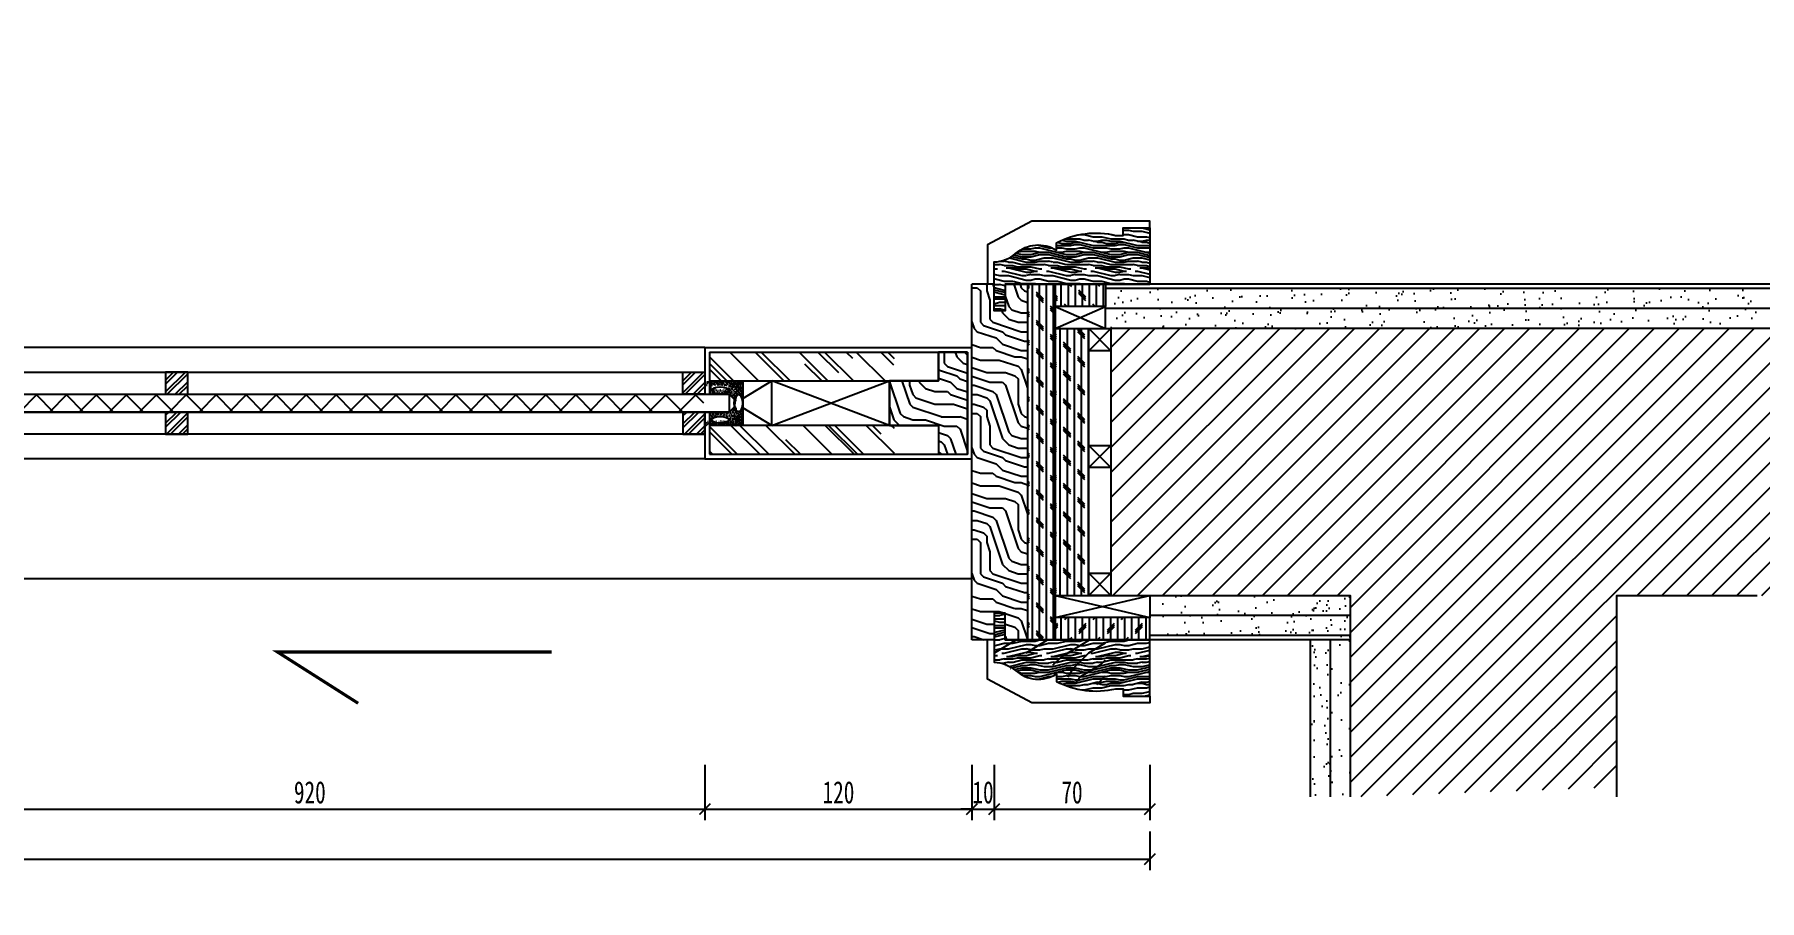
# Model space of a CAD drawing. Header units: millimetres. Extents: x 51249 to 2766742, y -599687 to -1280.
# Drawn here: x 71934 to 72710, y -122797 to -122408 of the extents above; entities that cross this region are included whole.
import ezdxf

# ---------------------------------------------------------------- set-up
doc = ezdxf.new("R2010")
doc.units = ezdxf.units.MM
doc.header["$LTSCALE"] = 10
doc.header["$PDMODE"] = 3
for name, color, linetype in [('05', 8, 'Continuous'), ('1-LIGHT', 136, 'Continuous'), ('2-NORM', 3, 'Continuous'), ('8', 8, 'Continuous'), ('A-土建墙（含管井、立管）', 6, 'Continuous'), ('D-Detail(节点图层)', 134, 'Continuous'), ('D-节点填充', 250, 'Continuous'), ('D-造型细线', 146, 'Continuous'), ('DRT', 7, 'Continuous'), ('E-立面填充', 250, 'Continuous'), ('F-地坪填充', 250, 'Continuous'), ('IRC-18Norm', 30, 'Continuous'), ('PM-FURN', 7, 'Continuous'), ('PM-FURN-M', 3, 'Continuous'), ('PM-WALL', 2, 'Continuous'), ('PM-WALL-HAT', 8, 'Continuous'), ('PUB_DIM', 8, 'Continuous'), ('W-尺寸', 5, 'Continuous'), ('完成面-石材', 55, 'Continuous')]:
    doc.layers.add(name, color=color, linetype=linetype)
doc.styles.add('DIM', font='SimSun.ttf', dxfattribs={"width": 0.7})
doc.dimstyles.new('25', dxfattribs={"dimscale": 25, "dimtxt": 2, "dimasz": 1, "dimexe": 1, "dimexo": 1, "dimgap": 0.5, "dimtad": 1, "dimdec": 0, "dimzin": 0, "dimdsep": 46, "dimtxsty": 'DIM', "dimblk": 'ARCHTICK', "dimcen": 0, "dimclrd": 5, "dimclre": 5, "dimclrt": 35, "dimadec": 0, "dimazin": 0, "dimtfac": 0.5, "dimtdec": 0, "dimtix": 1, "dimtmove": 2, "dimatfit": 2, "dimldrblk": 'A', "dimfxl": 0, "dimtolj": 1, "dimtzin": 0, "dimlwd": -1, "dimlwe": -1, "dimarcsym": 0})
doc.dimstyles.new('5', dxfattribs={"dimscale": 5, "dimtxt": 2, "dimasz": 1, "dimexe": 1, "dimexo": 1, "dimgap": 0.5, "dimtad": 1, "dimdec": 0, "dimrnd": 5, "dimzin": 0, "dimdsep": 46, "dimtxsty": 'DIM', "dimblk": 'ARCHTICK', "dimcen": 0, "dimclrd": 5, "dimclre": 5, "dimclrt": 35, "dimadec": 0, "dimazin": 0, "dimtfac": 0.5, "dimtdec": 0, "dimtix": 1, "dimtmove": 2, "dimatfit": 2, "dimldrblk": 'A', "dimfxl": 0, "dimtolj": 1, "dimtzin": 0, "dimlwd": -1, "dimlwe": -1, "dimarcsym": 0})

# ---------------------------------------------------------------- blocks, each defined once
blk = doc.blocks.new('A$C519861BE')
at = {"layer": 'E-立面填充', "ltscale": 0.15}
h = blk.add_hatch(dxfattribs=at)
h.set_pattern_fill('PANEL', color=256, scale=20, style=0, pattern_type=2)
h.set_pattern_definition([(180, (-124288.177, -14776.057), (0, 20), [4, -6, 2, -8]), (180, (-124302.177, -14775.557), (0, 20), [4, -16]), (180, (-124300.177, -14774.557), (0, 20), [2, -18]), (180, (-124289.177, -14774.057), (0, 20), [1, -14, 1, -4]), (180, (-124296.177, -14773.057), (0, 20), [4, -6, 1, -9]), (180, (-124291.177, -14772.557), (0, 20), [3, -17]), (180, (-124296.177, -14772.057), (0, 20), [6, -14]), (180, (-124290.177, -14771.557), (0, 20), [4, -16]), (180, (-124298.177, -14771.057), (0, 20), [10, -10]), (180, (-124292.177, -14770.057), (0, 20), [2, -6, 4, -8]), (180, (-124306.177, -14769.557), (0, 20), [4, -16]), (180, (-124302.177, -14769.057), (0, 20), [2, -18]), (180, (-124298.177, -14768.557), (0, 20), [2, -18]), (180, (-124288.177, -14768.057), (0, 20), [4, -16]), (180, (-124298.177, -14767.557), (0, 20), [4, -16]), (180, (-124298.177, -14766.557), (0, 20), [4, -4, 4, -8]), (180, (-124294.177, -14765.557), (0, 20), [2, -10, 4, -4]), (180, (-124298.177, -14765.057), (0, 20), [6, -14]), (180, (-124298.177, -14764.057), (0, 20), [4, -16]), (180, (-124290.177, -14763.557), (0, 20), [6, -8, 2, -4]), (180, (-124290.177, -14762.557), (0, 20), [10, -10]), (180, (-124302.177, -14762.057), (0, 20), [2, -18]), (180, (-124296.177, -14761.557), (0, 20), [4, -16]), (180, (-124292.177, -14761.057), (0, 20), [2, -8, 2, -8]), (180, (-124290.177, -14760.557), (0, 20), [2, -6, 4, -8]), (180, (-124294.177, -14760.057), (0, 20), [2, -10, 2, -6]), (180, (-124298.177, -14759.557), (0, 20), [6, -14]), (180, (-124290.177, -14758.557), (0, 20), [4, -16]), (180, (-124300.177, -14758.057), (0, 20), [2, -18]), (180, (-124304.177, -14757.557), (0, 20), [2, -18]), (165.9637565, (-124302.1766, -14774.557), (-20, -7e-10), [2.06, -80.4021105]), (165.9637565, (-124304.1766, -14770.057), (-20, -7e-10), [2.06, -80.4021105]), (165.9637565, (-124302.1766, -14758.057), (-20, -7e-10), [2.06, -80.4021105]), (165.9637565, (-124296.1766, -14765.557), (-20, -7e-10), [2.06, -80.4021105]), (165.9637565, (-124300.1766, -14762.557), (-20, -7e-10), [2.06, -80.4021105]), (165.9637565, (-124302.1766, -14764.057), (-20, -7e-10), [2.06, -80.4021105]), (165.9637565, (-124292.1766, -14760.557), (-20, -7e-10), [2.06, -80.4021105]), (165.9637565, (-124300.1766, -14761.557), (-20, -7e-10), [2.06, -80.4021105]), (165.9637565, (-124304.1766, -14769.057), (-20, -7e-10), [4.12, -78.3421105]), (165.9637565, (-124302.1766, -14767.557), (-20, -7e-10), [4.12, -78.3421105]), (165.9637565, (-124302.1766, -14766.557), (-20, -7e-10), [4.12, -78.3421105]), (14.0362435, (-124296.1766, -14773.057), (20, -7e-10), [2.06, -4.12, 2.06, -74.2221105]), (14.0362435, (-124292.1766, -14770.057), (20, -7e-10), [2.06, -80.4021105]), (14.0362435, (-124292.1766, -14761.057), (20, -7e-10), [4.12, -78.3421105]), (345.9637565, (-124302.1766, -14775.557), (20, 7e-10), [2.06, -80.4021105]), (194.0362435, (-124306.1766, -14775.557), (-20, 7e-10), [2.06, -80.4021105]), (194.0362435, (-124300.1766, -14768.557), (-20, 7e-10), [2.06, -80.4021105]), (194.0362435, (-124304.1766, -14765.057), (-20, 7e-10), [2.06, -80.4021105]), (194.0362435, (-124296.1766, -14763.557), (-20, 7e-10), [2.06, -80.4021105]), (194.0362435, (-124294.1766, -14761.057), (-20, 7e-10), [2.06, -80.4021105]), (194.0362435, (-124296.1766, -14760.057), (-20, 7e-10), [2.06, -80.4021105]), (194.0362435, (-124296.1766, -14763.557), (-20, 7e-10), [2.06, -80.4021105]), (194.0362435, (-124302.1766, -14760.557), (-20, 7e-10), [8.24, -74.2221105]), (194.0362435, (-124290.1766, -14774.057), (-20, 7e-10), [8.24, -74.2221105]), (194.0362435, (-124292.1766, -14772.557), (-20, 7e-10), [8.24, -74.2221105]), (194.0362435, (-124294.1766, -14771.557), (-20, 7e-10), [2.06, -4.12, 4.12, -72.1621105]), (194.0362435, (-124294.1766, -14770.057), (-20, 7e-10), [4.12, -4.12, 4.12, -70.1021105]), (194.0362435, (-124292.1766, -14768.057), (-20, 7e-10), [8.24, -74.2221105]), (194.0362435, (-124290.1766, -14766.557), (-20, 7e-10), [8.24, -74.2221105]), (194.0362435, (-124290.1766, -14765.557), (-20, 7e-10), [8.24, -74.2221105]), (194.0362435, (-124304.1766, -14759.557), (-20, 7e-10), [2.06, -80.4021105]), (194.0362325, (-124306.1766, -14757.557), (-20, 3.84e-06), [4.12, -78.3421105]), (194.0362325, (-124294.1766, -14758.557), (-20, 3.84e-06), [4.12, -78.3421105]), (194.0362425, (-124292.1766, -14776.057), (-20, 3.5e-07), [8.24, -74.2221105]), (194.0362425, (-124304.1766, -14762.057), (-20, 3.5e-07), [6.18, -76.2821105]), (194.0362425, (-124306.1766, -14763.557), (-20, 3.5e-07), [12.36, -70.1021105])])
edge = h.paths.add_edge_path()
edge.add_line((65, 12), (65, 0))
edge.add_line((65, 0), (70, 0))
edge.add_line((70, 0), (70, 22))
edge.add_arc((70.63, 37.84), 15.85, 229.60129, 267.72041, ccw=False)
edge.add_arc((50.14, 14.3), 15.36, 48.31504, 122.02089)
edge.add_line((42, 27.32), (42, 30.65))
edge.add_arc((24.22, -3.39), 38.41, 62.42578, 103.38268)
edge.add_line((15.33, 33.97), (12, 33.97))
edge.add_line((12, 33.97), (12, 37.31))
edge.add_line((12, 37.31), (0, 37.31))
edge.add_line((0, 37.31), (0, 12))
edge.add_line((0, 12), (62, 12))
edge.add_line((62, 12), (62, 12))
edge.add_line((62, 12), (65, 12))
at = {"color": 2}
blk.add_lwpolyline([(70, 12), (70, 22, -0.167877), (60.36, 25.77, 0.333169), (42, 27.32), (42, 30.65, 0.180635), (15.33, 33.97), (12, 33.97), (12, 37.31), (0, 37.31), (0, 12), (65, 12), (65, 0), (70, 0), (70, 12), (70, 22)], format="xyb", dxfattribs=at)
at = {"layer": 'PM-FURN', "color": 8}
blk.add_lwpolyline([(0, 37.31), (0, 40.31), (53, 40.31), (73, 29.74), (73, 12)], dxfattribs=at)
at = {"layer": '完成面-石材'}
blk.add_lwpolyline([(65, 12), (0, 12)], dxfattribs=at)
blk = doc.blocks.new('A$C22010BD6')
at = {"layer": 'DRT', "color": 8, "ltscale": 2}
for p, q in [((0, 0), (10, 10)), ((0, 10), (10, 0))]:
    blk.add_line(p, q, dxfattribs=at)
at = {"layer": 'DRT', "color": 3, "ltscale": 2}
blk.add_lwpolyline([(0, 0), (10, 0), (10, 10), (0, 10)], close=True, dxfattribs=at)
blk = doc.blocks.new('_ArchTick')
at = {"color": 0, "linetype": 'ByBlock', "const_width": 0.15}
blk.add_lwpolyline([(-0.5, -0.5), (0.5, 0.5)], dxfattribs=at)
blk = doc.blocks.new('*D430')
at = {"layer": 'Defpoints', "color": 0, "ltscale": 0.15}
for p in [(72235.7, -122598.4), (71315.7, -122652.35, 0), (72235.7, -122756.03)]:
    blk.add_point(p, dxfattribs=at)
at = {"layer": 'W-尺寸', "color": 5, "ltscale": 0.15}
for p, q in [((71315.7, -122736.03), (71315.7, -122761.03)), ((72235.7, -122736.03), (72235.7, -122761.03)), ((71315.7, -122756.03), (72235.7, -122756.03))]:
    blk.add_line(p, q, dxfattribs=at)
at = {"layer": 'W-尺寸', "color": 5, "ltscale": 0.15, "xscale": 5, "yscale": 5, "zscale": 5, "rotation": 180}
blk.add_blockref('_ArchTick', (71315.7, -122756.03), dxfattribs=at)
at = {"layer": 'W-尺寸', "color": 5, "ltscale": 0.15, "xscale": 5, "yscale": 5, "zscale": 5}
blk.add_blockref('_ArchTick', (72235.7, -122756.03), dxfattribs=at)
at = {"layer": 'W-尺寸', "color": 35, "ltscale": 0.15, "insert": (72058.03, -122748.53), "char_height": 10, "attachment_point": 5, "style": 'DIM'}
blk.add_mtext('\\A1;920', dxfattribs=at)
blk = doc.blocks.new('A')
for p, q in [((-1.435, 1.148), (-1.09, 1.437)), ((-1.09, 1.437), (0, 0)), ((-1.435, 1.148), (-0.369, 0)), ((-0.369, 0), (-2.127, 0)), ((-1.435, -1.148), (-0.369, 0)), ((-1.09, -1.437), (0, 0)), ((-1.435, -1.148), (-1.09, -1.437))]:
    blk.add_line(p, q)
for points in [[(-1.435, 1.148), (-1.09, 1.437), (-0.369, 0), (0, 0)], [(-1.435, -1.148), (-1.09, -1.437), (-0.369, 0), (0, 0)]]:
    blk.add_solid(points)
blk = doc.blocks.new('*D431')
at = {"layer": 'Defpoints', "color": 0, "ltscale": 0.15}
for p in [(72235.7, -122598.4), (72355.7, -122599.89), (72355.7, -122756.03)]:
    blk.add_point(p, dxfattribs=at)
at = {"layer": 'W-尺寸', "color": 5, "ltscale": 0.15}
for p, q in [((72235.7, -122736.03), (72235.7, -122761.03)), ((72355.7, -122736.03), (72355.7, -122761.03)), ((72235.7, -122756.03), (72355.7, -122756.03))]:
    blk.add_line(p, q, dxfattribs=at)
at = {"layer": 'W-尺寸', "color": 5, "ltscale": 0.15, "xscale": 5, "yscale": 5, "zscale": 5, "rotation": 180}
blk.add_blockref('_ArchTick', (72235.7, -122756.03), dxfattribs=at)
at = {"layer": 'W-尺寸', "color": 5, "ltscale": 0.15, "xscale": 5, "yscale": 5, "zscale": 5}
blk.add_blockref('_ArchTick', (72355.7, -122756.03), dxfattribs=at)
at = {"layer": 'W-尺寸', "color": 35, "ltscale": 0.15, "insert": (72295.7, -122748.53), "char_height": 10, "attachment_point": 5, "style": 'DIM'}
blk.add_mtext('\\A1;120', dxfattribs=at)
blk = doc.blocks.new('*D432')
at = {"layer": 'Defpoints', "color": 0, "ltscale": 0.15}
for p in [(72355.7, -122599.89), (72365.7, -122679.89), (72365.7, -122756.03)]:
    blk.add_point(p, dxfattribs=at)
at = {"layer": 'W-尺寸', "color": 5, "ltscale": 0.15}
for p, q in [((72355.7, -122736.03), (72355.7, -122761.03)), ((72365.7, -122736.03), (72365.7, -122761.03)), ((72355.7, -122756.03), (72350.7, -122756.03)), ((72355.7, -122756.03), (72365.7, -122756.03)), ((72365.7, -122756.03), (72370.7, -122756.03))]:
    blk.add_line(p, q, dxfattribs=at)
at = {"layer": 'W-尺寸', "color": 5, "ltscale": 0.15, "xscale": 5, "yscale": 5, "zscale": 5}
blk.add_blockref('_ArchTick', (72355.7, -122756.03), dxfattribs=at)
at = {"layer": 'W-尺寸', "color": 5, "ltscale": 0.15, "xscale": 5, "yscale": 5, "zscale": 5, "rotation": 180}
blk.add_blockref('_ArchTick', (72365.7, -122756.03), dxfattribs=at)
at = {"layer": 'W-尺寸', "color": 35, "ltscale": 0.15, "insert": (72360.7, -122748.53), "char_height": 10, "attachment_point": 5, "style": 'DIM'}
blk.add_mtext('\\A1;10', dxfattribs=at)
blk = doc.blocks.new('*D433')
at = {"layer": 'Defpoints', "color": 0, "ltscale": 0.15}
for p in [(72365.7, -122679.89), (72435.7, -122708.19), (72435.7, -122756.03)]:
    blk.add_point(p, dxfattribs=at)
at = {"layer": 'W-尺寸', "color": 5, "ltscale": 0.15}
for p, q in [((72365.7, -122736.03), (72365.7, -122761.03)), ((72435.7, -122736.03), (72435.7, -122761.03)), ((72365.7, -122756.03), (72435.7, -122756.03))]:
    blk.add_line(p, q, dxfattribs=at)
at = {"layer": 'W-尺寸', "color": 5, "ltscale": 0.15, "xscale": 5, "yscale": 5, "zscale": 5, "rotation": 180}
blk.add_blockref('_ArchTick', (72365.7, -122756.03), dxfattribs=at)
at = {"layer": 'W-尺寸', "color": 5, "ltscale": 0.15, "xscale": 5, "yscale": 5, "zscale": 5}
blk.add_blockref('_ArchTick', (72435.7, -122756.03), dxfattribs=at)
at = {"layer": 'W-尺寸', "color": 35, "ltscale": 0.15, "insert": (72400.7, -122748.53), "char_height": 10, "attachment_point": 5, "style": 'DIM'}
blk.add_mtext('\\A1;70', dxfattribs=at)
blk = doc.blocks.new('*D434')
at = {"layer": 'Defpoints', "color": 0, "ltscale": 0.15}
for p in [(70075.84, -122761.03), (72435.7, -122761.03), (72435.7, -122778.54)]:
    blk.add_point(p, dxfattribs=at)
at = {"layer": 'W-尺寸', "color": 5, "ltscale": 0.15}
for p, q in [((70075.84, -122766.03), (70075.84, -122783.54)), ((72435.7, -122766.03), (72435.7, -122783.54)), ((70075.84, -122778.54), (72435.7, -122778.54))]:
    blk.add_line(p, q, dxfattribs=at)
at = {"layer": 'W-尺寸', "color": 5, "ltscale": 0.15, "xscale": 5, "yscale": 5, "zscale": 5, "rotation": 180}
blk.add_blockref('_ArchTick', (70075.84, -122778.54), dxfattribs=at)
at = {"layer": 'W-尺寸', "color": 5, "ltscale": 0.15, "xscale": 5, "yscale": 5, "zscale": 5}
blk.add_blockref('_ArchTick', (72435.7, -122778.54), dxfattribs=at)
at = {"layer": 'W-尺寸', "color": 35, "ltscale": 0.15, "insert": (71255.77, -122771.04), "char_height": 10, "attachment_point": 5, "style": 'DIM'}
blk.add_mtext('\\A1;2360', dxfattribs=at)
blk = doc.blocks.new('sdsdfg')
at = {"ltscale": 0.15}
h = blk.add_hatch(dxfattribs=at)
h.set_pattern_fill('AR-SAND', color=251, scale=0.4, style=0)
h.set_pattern_definition([(142.5, (71212.6976, -122997.8522), (0.032, 0.978826), [0, -0.77216, 0, -0.8636, 0, -0.8255]), (172.5, (71212.6976, -122997.8522), (-0.899047, 1.43365), [0, -0.41656, 0, -0.69596, 0, -0.2667]), (212.5, (71213.3224, -122997.8522), (-1.581985, 0.002874), [0, -0.254, 0, -0.9144, 0, -1.1938]), (222.5, (71213.3224, -122997.8522), (-1.52711, 0.44586), [0, -0.127, 0, -0.59944, 0, -0.6858])])
edge = h.paths.add_edge_path(flags=16)
edge.add_ellipse((71211.2, -122987.85), major_axis=(0, -3.81), ratio=0.394045, start_angle=0, end_angle=360, ccw=False)
edge = h.paths.add_edge_path(flags=16)
edge.add_ellipse((71202.56, -122980.35), major_axis=(-3.81, 0), ratio=0.394045, start_angle=0, end_angle=360, ccw=False)
edge = h.paths.add_edge_path(flags=16)
edge.add_ellipse((71202.56, -122995.35), major_axis=(-3.81, 0), ratio=0.394045, start_angle=0, end_angle=360)
h.paths.add_polyline_path([(71197.7, -122977.86), (71197.7, -122983.85), (71206.53, -122983.85), (71208.77, -122985.99), (71208.77, -122989.71), (71206.53, -122991.85), (71197.7, -122991.85), (71197.7, -122997.85), (71212.7, -122997.85), (71212.7, -122977.86)])
at = {"layer": '2-NORM'}
h = blk.add_hatch(dxfattribs=at)
h.set_pattern_fill('木纹01', color=251, scale=10, angle=225, style=0)
h.set_pattern_definition([(315, (71336.325, -123033.47), (1e-14, -56.569), [2, -38]), (315, (71313.698, -123016.5), (1e-14, -56.569), [4, -36]), (315, (71330.67, -123036.3), (1e-14, -56.569), [2, -38]), (315, (71310.87, -123022.157), (1e-14, -56.569), [2, -38]), (315, (71326.426, -123040.54), (1e-14, -56.569), [2, -38]), (315, (71309.455, -123026.4), (1e-14, -56.569), [2, -38]), (315, (71323.597, -123043.37), (1e-14, -56.569), [2, -38]), (315, (71305.212, -123030.642), (1e-14, -56.569), [2, -22, 2, -14]), (315, (71302.384, -123033.47), (1e-14, -56.569), [4, -20, 2, -14]), (315, (71296.727, -123036.3), (1e-14, -56.569), [2, -6, 2, -16, 2, -12]), (315, (71292.485, -123037.713), (1e-14, -56.569), [2, -8, 4, -26]), (315, (71309.455, -123057.512), (1e-14, -56.569), [2, -38]), (315, (71289.656, -123040.54), (1e-14, -56.569), [2, -10, 2, -26]), (270, (71313.698, -123010.843), (-28.284, -28.284), [5.657, -50.912]), (270, (71337.74, -123034.885), (-28.284, -28.284), [11.314, -45.255]), (270, (71323.597, -123049.027), (-28.284, -28.284), [2.828, -53.74]), (270, (71296.727, -123027.814), (-28.284, -28.284), [8.485, -48.083]), (270, (71320.77, -123051.856), (-28.284, -28.284), [14.142, -42.426]), (270, (71316.526, -123056.098), (-28.284, -28.284), [8.485, -48.083]), (7e-15, (71308.04, -123053.27), (28.284, -28.284), [2.828, -53.74]), (7e-15, (71320.77, -123020.743), (28.284, -28.284), [5.657, -50.912]), (7e-15, (71310.87, -123033.47), (28.284, -28.284), [5.657, -50.912]), (7e-15, (71325.011, -123036.3), (28.284, -28.284), [5.657, -50.912]), (7e-15, (71312.284, -123046.2), (28.284, -28.284), [5.657, -50.912]), (7e-15, (71310.87, -123050.44), (28.284, -28.284), [8.485, -48.083]), (7e-15, (71320.77, -123026.4), (28.284, -28.284), [8.485, -48.083]), (7e-15, (71323.597, -123032.057), (28.284, -28.284), [8.485, -48.083]), (7e-15, (71309.455, -123037.713), (28.284, -28.284), [8.485, -48.083]), (7e-15, (71310.87, -123041.956), (28.284, -28.284), [8.485, -48.083]), (288.435, (71309.455, -123017.914), (28.2843, -28.2843), [4.472, -84.971]), (288.435, (71332.082, -123037.713), (28.2843, -28.2843), [17.8885, -71.554]), (288.435, (71327.84, -123041.956), (28.2843, -28.2843), [17.8885, -71.554]), (288.435, (71325.011, -123044.784), (28.2843, -28.2843), [17.8886, -26.8, 8.9444, -35.8098]), (288.435, (71323.597, -123051.856), (28.2843, -28.2843), [4.472, -84.971]), (288.435, (71288.242, -123036.3), (28.2843, -28.2843), [4.472, -84.971]), (288.435, (71310.87, -123058.927), (28.2843, -28.2843), [8.944, -80.4984]), (341.565, (71329.254, -123026.4), (28.2843, -28.2843), [8.944, -80.498]), (341.565, (71312.284, -123023.571), (28.2843, -28.2843), [8.944, -80.498]), (341.565, (71316.526, -123019.329), (28.2843, -28.2843), [4.472, -84.97]), (341.565, (71310.87, -123027.814), (28.2843, -28.2843), [13.416, -76.026]), (341.565, (71316.526, -123033.47), (28.2843, -28.2843), [8.944, -80.498]), (341.565, (71317.94, -123037.713), (28.2843, -28.2843), [8.944, -80.498]), (341.565, (71306.627, -123032.057), (28.2843, -28.2843), [4.472, -84.97]), (341.565, (71305.212, -123036.3), (28.2843, -28.2843), [4.472, -84.97]), (341.565, (71310.87, -123053.27), (28.2843, -28.2843), [4.472, -84.9704]), (341.565, (71319.355, -123041.956), (28.2843, -28.2843), [4.472, -84.97]), (341.565, (71298.141, -123037.713), (28.2843, -28.2843), [13.416, -76.026]), (341.565, (71293.899, -123039.128), (28.2843, -28.2843), [8.944, -80.498]), (341.565, (71317.94, -123046.199), (28.2843, -28.2843), [4.472, -40.248, 4.472, -40.2507]), (341.565, (71303.798, -123043.37), (28.2843, -28.2843), [8.944, -80.498]), (341.565, (71302.384, -123047.613), (28.2843, -28.2843), [8.944, -80.498]), (341.565, (71291.07, -123041.956), (28.2843, -28.2843), [8.944, -80.498]), (341.565, (71299.556, -123050.441), (28.2843, -28.2843), [8.944, -80.498])])
h.paths.add_polyline_path([(71313.7, -122964.86), (71300.7, -122964.86), (71300.7, -122977.86), (71278.7, -122977.85), (71278.7, -122997.85), (71300.7, -122997.85), (71300.7, -123010.84), (71313.7, -123010.84)])
at = {"layer": '8'}
h = blk.add_hatch(dxfattribs=at)
h.set_pattern_fill('AR-RROOF', color=256, scale=15, angle=225, style=0)
h.set_pattern_definition([(315, (-133767.352, -188182.643), (12.7279221, -33.9411255), [225, -30, 75, -15]), (315, (-133758.549, -188202.053), (-24.713382, -3.5001786), [45, -4.95, 90, -11.25]), (315, (-133771.065, -188196.962), (48.0479058, -62.2607521), [120, -21, 60, -15])])
h.paths.add_polyline_path([(71197.7, -122977.86), (71197.7, -122964.86), (71280.7, -122964.86), (71280.7, -122977.86)])
h.paths.add_polyline_path([(71197.7, -123010.84), (71197.7, -122997.85), (71280.7, -122997.85), (71280.7, -123010.84)])
at = {"layer": 'D-节点填充', "ltscale": 0.15}
h = blk.add_hatch(dxfattribs=at)
h.set_pattern_fill('AR-SAND', color=250, scale=0.5, style=0)
h.set_pattern_definition([(142.5, (70140.6978, -122745.3014), (0.0400008, 1.2235331), [0, -0.9652, 0, -1.0795, 0, -1.031875]), (172.5, (70140.6978, -122745.3014), (-1.1238082, 1.7920628), [0, -0.5207, 0, -0.86995, 0, -0.333375]), (212.5, (70141.4789, -122745.3014), (-1.9774809, 0.003593), [0, -0.3175, 0, -1.143, 0, -1.49225]), (222.5, (70141.4789, -122745.3014), (-1.908891, 0.5573233), [0, -0.15875, 0, -0.7493, 0, -0.85725])])
edge = h.paths.add_edge_path()
edge.add_line((71209.7, -122994.86), (71209.7, -122991.86))
edge.add_line((71209.7, -122991.86), (71208.7, -122990.86))
edge.add_line((71208.7, -122990.86), (71208.7, -122984.86))
edge.add_line((71208.7, -122984.86), (71209.7, -122983.86))
edge.add_line((71209.7, -122983.86), (71209.7, -122980.86))
edge.add_line((71209.7, -122980.86), (71208.7, -122979.86))
edge.add_line((71208.7, -122979.86), (71194.78, -122979.86))
edge.add_arc((71193.44, -122978.03), 2.26, 306.29648, 364.37768)
edge.add_line((71195.7, -122977.86), (71212.7, -122977.86))
edge.add_line((71212.7, -122977.86), (71212.7, -122987.86))
edge.add_ellipse((71210.7, -122987.86), major_axis=(0, -3.81), ratio=0.52357, start_angle=90, end_angle=360)
edge.add_ellipse((71210.7, -122987.86), major_axis=(0, -3.81), ratio=0.52357, start_angle=0, end_angle=90)
edge.add_line((71212.7, -122988.19), (71212.7, -122996.85))
edge.add_line((71212.7, -122996.85), (71212.7, -122997.85))
edge.add_line((71212.7, -122997.85), (71195.7, -122997.85))
edge.add_arc((71193.44, -122997.68), 2.26, 355.62232, 413.70352)
edge.add_line((71194.78, -122995.86), (71208.7, -122995.86))
edge.add_line((71208.7, -122995.86), (71209.7, -122994.86))
h = blk.add_hatch(dxfattribs=at)
h.set_pattern_fill('ANSI37', color=256, scale=3, style=0)
h.set_pattern_definition([(45, (70231.129, -122845.884), (-6.73519, 6.73519), []), (135, (70231.129, -122845.884), (-6.73519, -6.73519), [])])
h.paths.add_polyline_path([(70253.37, -122983.85), (71195.03, -122983.85), (71195.03, -122991.85), (70253.37, -122991.85)])
at = {"layer": 'D-造型细线', "ltscale": 0.15}
h = blk.add_hatch(dxfattribs=at)
h.set_pattern_fill('ANSI32', color=256, scale=0.4, style=0)
h.set_pattern_definition([(45, (-252.5, 3e-10), (-2.69407684, 2.69407684), []), (45, (-250.7038, 3e-10), (-2.69407684, 2.69407684), [])])
h.paths.add_polyline_path([(70963.2, -122983.85), (70963.2, -122973.85), (70953.2, -122973.85), (70953.2, -122983.85)])
h = blk.add_hatch(dxfattribs=at)
h.set_pattern_fill('ANSI32', color=256, scale=0.4, style=0)
h.set_pattern_definition([(45, (-25, -5e-10), (-2.69407684, 2.69407684), []), (45, (-23.204, -5e-10), (-2.69407684, 2.69407684), [])])
h.paths.add_polyline_path([(71195.7, -122983.85), (71195.7, -122973.85), (71185.7, -122973.85), (71185.7, -122983.85)])
h = blk.add_hatch(dxfattribs=at)
h.set_pattern_fill('ANSI32', color=256, scale=0.4, style=0)
h.set_pattern_definition([(45, (-252.5, -14), (-2.69407684, 2.69407684), []), (45, (-250.7038, -14), (-2.69407684, 2.69407684), [])])
h.paths.add_polyline_path([(70963.2, -123001.85), (70963.2, -122991.85), (70953.2, -122991.85), (70953.2, -123001.85)])
h = blk.add_hatch(dxfattribs=at)
h.set_pattern_fill('ANSI32', color=256, scale=0.4, style=0)
h.set_pattern_definition([(45, (-25, -14), (-2.69407684, 2.69407684), []), (45, (-23.204, -14), (-2.69407684, 2.69407684), [])])
h.paths.add_polyline_path([(71185.7, -122991.85), (71185.7, -123001.85), (71195.7, -123001.85), (71195.7, -122991.85)])
at = {"color": 2, "ltscale": 0.15, "elevation": 0}
blk.add_lwpolyline([(70264.87, -122983.85), (71206.53, -122983.85), (71206.53, -122991.85), (70264.87, -122991.85)], close=True, dxfattribs=at)
at = {"layer": '05'}
for p, q in [((71197.7, -122964.86, 0), (71313.7, -122964.86, 0)), ((71197.7, -122964.86, 0), (71197.7, -122983.85, 0)), ((71313.7, -122964.86, 0), (71313.7, -123010.84, 0)), ((71197.7, -122991.85, 0), (71197.7, -123010.84, 0)), ((71197.7, -123010.84, 0), (71313.7, -123010.84, 0))]:
    blk.add_line(p, q, dxfattribs=at)
at = {"layer": '1-LIGHT', "color": 8}
for p, q in [((71212.7, -122985.73, 0), (71225.7, -122977.85, 0)), ((71278.7, -122997.85, 0), (71225.7, -122977.85, 0)), ((71225.7, -122997.85, 0), (71278.7, -122977.85, 0)), ((71225.7, -122997.85, 0), (71225.7, -122977.85, 0)), ((71278.7, -122997.85, 0), (71278.7, -122977.85, 0)), ((71225.7, -122997.85, 0), (71212.7, -122989.97, 0))]:
    blk.add_line(p, q, dxfattribs=at)
at = {"layer": '2-NORM', "color": 134}
for p, q in [((71300.7, -122977.86, 0), (71300.7, -122964.86, 0)), ((71197.7, -122977.86, 0), (71300.7, -122977.86, 0)), ((71212.7, -122977.86, 0), (71212.7, -122997.85, 0)), ((71212.7, -122977.86, 0), (71212.7, -122997.85, 0)), ((71212.7, -122978.85, 0), (71212.7, -122996.85, 0)), ((71212.7, -122978.85, 0), (71212.7, -122996.85, 0)), ((71300.7, -122997.85, 0), (71197.7, -122997.85, 0)), ((71300.7, -122997.85, 0), (71300.7, -123010.84, 0))]:
    blk.add_line(p, q, dxfattribs=at)
at = {"layer": 'D-造型细线', "ltscale": 0.15, "elevation": 0}
for points in [[(71313.7, -122964.86), (71300.7, -122964.86), (71300.7, -122977.86), (71278.7, -122977.85), (71278.7, -122997.85), (71300.7, -122997.85), (71300.7, -123010.84), (71313.7, -123010.84)], [(71185.7, -122973.85), (71195.7, -122973.85), (71195.7, -122983.85), (71185.7, -122983.85)], [(70953.2, -123001.85), (70963.2, -123001.85), (70963.2, -122991.85), (70953.2, -122991.85)], [(71185.7, -123001.85), (71195.7, -123001.85), (71195.7, -122991.85), (71185.7, -122991.85)]]:
    blk.add_lwpolyline(points, close=True, dxfattribs=at)
at = {"layer": 'D-造型细线', "ltscale": 0.15}
blk.add_lwpolyline([(70953.2, -122983.85), (70963.2, -122983.85), (70963.2, -122973.85), (70953.2, -122973.85)], close=True, dxfattribs=at)
at = {"layer": 'F-地坪填充', "ltscale": 0.15}
for p, q in [((71195.7, -122962.86, 0), (70275.7, -122962.86, 0)), ((70285.7, -122973.85), (71195.7, -122973.85, 0)), ((71197.7, -122977.85, 0), (71210.7, -122977.85, 0)), ((71210.7, -122997.85, 0), (71197.7, -122997.85, 0)), ((71195.7, -123001.85, 0), (70285.7, -123001.85, 0)), ((71195.7, -123012.84, 0), (70275.7, -123012.84, 0))]:
    blk.add_line(p, q, dxfattribs=at)
at = {"layer": 'IRC-18Norm', "color": 2}
for p, q in [((71195.7, -122962.86, 0), (71315.7, -122962.86, 0)), ((71195.7, -122962.86, 0), (71195.7, -122973.86, 0)), ((71315.7, -123012.84, 0), (71315.7, -122962.86, 0)), ((70264.87, -122983.85, 0), (71206.53, -122983.85, 0)), ((71206.53, -122983.85, 0), (71208.77, -122985.99, 0)), ((71206.53, -122991.85, 0), (71208.77, -122989.71, 0)), ((71208.77, -122985.99, 0), (71208.77, -122989.71, 0)), ((70264.87, -122991.85, 0), (71206.53, -122991.85, 0)), ((71195.7, -122991.85, 0), (71195.7, -123012.84, 0)), ((71195.7, -123012.84, 0), (71315.7, -123012.84, 0))]:
    blk.add_line(p, q, dxfattribs=at)
at = {"layer": 'PUB_DIM', "ltscale": 30, "extrusion": (0, 0, -1)}
for centre, major_axis, ratio in [((71202.56, -122982.2, 0), (-3.81, 0), 0.394045), ((71210.7, -122987.86, 0), (0, -3.81), 0.52357)]:
    blk.add_ellipse(centre, major_axis=major_axis, ratio=ratio, dxfattribs=at)
at = {"layer": 'PUB_DIM', "ltscale": 30}
blk.add_ellipse((71202.56, -122995.35, 0), major_axis=(-3.81, 0), ratio=0.394045, dxfattribs=at)
blk = doc.blocks.new('*D1063')
at = {"layer": 'D-Detail(节点图层)', "color": 5, "ltscale": 0.15}
for p, q in [((2766616.97, -121582.06), (2766741.97, -121582.06)), ((2766716.97, -121582.06), (2766716.97, -599673.13)), ((2766698.33, -599673.13), (2766741.97, -599673.13))]:
    blk.add_line(p, q, dxfattribs=at)
at = {"layer": 'Defpoints', "color": 0, "ltscale": 0.15}
for p in [(55453.76, -121582.06), (2766673.33, -599673.13), (2766716.97, -599673.13)]:
    blk.add_point(p, dxfattribs=at)
at = {"layer": 'D-Detail(节点图层)', "color": 5, "ltscale": 0.15, "xscale": 25, "yscale": 25, "zscale": 25}
for p, rotation in [((2766716.97, -121582.06), 90), ((2766716.97, -599673.13), 270)]:
    blk.add_blockref('_ArchTick', p, dxfattribs=dict(at, rotation=rotation))
at = {"layer": 'D-Detail(节点图层)', "color": 35, "ltscale": 0.15, "insert": (2766679.47, -360627.6), "char_height": 50, "attachment_point": 5, "rotation": 90, "style": 'DIM'}
blk.add_mtext('\\A1;478091', dxfattribs=at)

msp = doc.modelspace()

# ---------------------------------------------------------------- hatches: boundary and pattern name
at = {"ltscale": 2}
h = msp.add_hatch(dxfattribs=at)
h.set_pattern_fill('CORK', color=8, angle=90, style=0)
h.set_pattern_definition([(90, (-130921.8595, -187734.6684), (3.175, 2e-16), []), (315, (-130923.447, -187733.081), (-6.35000274, -6.35000274), [4.49013, -4.49013]), (315, (-130923.447, -187732.287), (-6.35000274, -6.35000274), [4.49013, -4.49013]), (315, (-130923.447, -187731.493), (-6.35000274, -6.35000274), [4.49013, -4.49013])])
h.paths.add_polyline_path([(72380.7, -122519.89), (72384.25, -122519.89), (72393.2, -122519.89), (72393.2, -122679.89), (72380.7, -122679.89)])
h = msp.add_hatch(dxfattribs=at)
h.set_pattern_fill('CORK', color=8, angle=270, style=0)
h.set_pattern_definition([(270, (262264.0515, -55334.7646), (-3.175, -6e-16), []), (135, (262265.639, -55336.352), (6.35000274, 6.35000274), [4.49013, -4.49013]), (135, (262265.639, -55337.146), (6.35000274, 6.35000274), [4.49013, -4.49013]), (135, (262265.639, -55337.94), (6.35000274, 6.35000274), [4.49013, -4.49013])])
h.paths.add_polyline_path([(72393.2, -122519.89), (72415.7, -122519.89), (72415.7, -122529.89), (72393.2, -122529.89)])
h = msp.add_hatch()
h.set_pattern_fill('AR-SAND', color=3, scale=5, angle=-90, style=0)
h.set_pattern_definition([(307.5, (72485.701, -122750.474), (12.23533, 0.4), [0, -9.652, 0, -10.795, 0, -10.31875]), (277.5, (72485.7, -122750.474), (17.9206, -11.2381), [0, -5.207, 0, -8.6995, 0, -3.33375]), (237.5, (72485.701, -122742.664), (0.03593, -19.7748), [0, -3.175, 0, -11.43, 0, -14.9225]), (227.5, (72485.7, -122742.664), (5.5732, -19.0889), [0, -1.5875, 0, -7.493, 0, -8.5725])])
h.paths.add_polyline_path([(72708.71, -122530.89), (72415.7, -122534.89), (72415.7, -122539.89), (72488.2, -122539.89), (72708.71, -122539.89)])
h.paths.add_polyline_path([(72708.71, -122521.89), (72415.7, -122521.89), (72415.7, -122526.08), (72415.7, -122529.89), (72415.7, -122534.89), (72708.71, -122530.89)])
h.paths.add_polyline_path([(72516.7, -122659.89), (72507.7, -122659.89), (72507.7, -122750.47), (72516.7, -122750.47)])
h.paths.add_polyline_path([(72525.7, -122659.89), (72516.7, -122659.89), (72516.7, -122750.47), (72525.7, -122750.47)])
h = msp.add_hatch(dxfattribs=at)
h.set_pattern_fill('CORK', color=8, angle=270, style=0)
h.set_pattern_definition([(270, (277668.7082, -57460.0953), (-3.175, -6e-16), []), (135, (277670.296, -57461.683), (6.35000274, 6.35000274), [4.49013, -4.49013]), (135, (277670.296, -57462.477), (6.35000274, 6.35000274), [4.49013, -4.49013]), (135, (277670.296, -57463.27), (6.35000274, 6.35000274), [4.49013, -4.49013])])
h.paths.add_polyline_path([(72408.2, -122659.89), (72393.2, -122659.89), (72393.2, -122539.89), (72408.2, -122539.89)])
h = msp.add_hatch()
h.set_pattern_fill('AR-SAND', color=3, scale=5, angle=-90, style=0)
h.set_pattern_definition([(307.5, (72435.698, -122677.887), (12.23533, 0.4), [0, -9.652, 0, -10.795, 0, -10.31875]), (277.5, (72435.698, -122677.887), (17.9206, -11.2381), [0, -5.207, 0, -8.6995, 0, -3.33375]), (237.5, (72435.698, -122670.076), (0.0359, -19.7748), [0, -3.175, 0, -11.43, 0, -14.9225]), (227.5, (72435.698, -122670.076), (5.5732, -19.0889), [0, -1.5875, 0, -7.493, 0, -8.5725])])
h.paths.add_polyline_path([(72525.7, -122659.89), (72605.82, -122659.89), (72605.82, -122659.88), (72435.7, -122659.89), (72435.7, -122668.89), (72525.7, -122668.89)])
h.paths.add_polyline_path([(72525.7, -122677.89), (72525.7, -122668.89), (72435.7, -122668.89), (72435.7, -122677.89)])
h = msp.add_hatch(dxfattribs=at)
h.set_pattern_fill('CORK', color=8, angle=270, style=0)
h.set_pattern_definition([(90, (262264.0515, -189865.01), (-3.175, -2e-16), []), (225, (262265.639, -189863.422), (6.35000274, -6.35000274), [4.49013, -4.49013]), (225, (262265.639, -189862.629), (6.35000274, -6.35000274), [4.49013, -4.49013]), (225, (262265.639, -189861.835), (6.35000274, -6.35000274), [4.49013, -4.49013])])
h.paths.add_polyline_path([(72393.2, -122679.89), (72435.7, -122679.89), (72435.7, -122669.89), (72393.2, -122669.89)])
at = {"layer": '2-NORM'}
h = msp.add_hatch(dxfattribs=at)
h.set_pattern_fill('木纹01', color=251, scale=10, angle=225, style=0)
h.set_pattern_definition([(315, (72403.328, -122702.514), (1e-14, -56.5685), [2, -38]), (315, (72380.7, -122685.543), (1e-14, -56.569), [4, -36]), (315, (72397.67, -122705.342), (1e-14, -56.5685), [2, -38]), (315, (72377.872, -122691.2), (1e-14, -56.569), [2, -38]), (315, (72393.43, -122709.585), (1e-14, -56.5685), [2, -38]), (315, (72376.458, -122695.443), (1e-14, -56.5685), [2, -38]), (315, (72390.6, -122712.413), (1e-14, -56.5685), [2, -38]), (315, (72372.215, -122699.685), (1e-14, -56.5685), [2, -22, 2, -14]), (315, (72369.387, -122702.514), (1e-14, -56.5685), [4, -20, 2, -14]), (315, (72363.73, -122705.342), (1e-14, -56.5685), [2, -6, 2, -16, 2, -12]), (315, (72359.487, -122706.756), (1e-14, -56.5685), [2, -8, 4, -26]), (315, (72376.458, -122726.555), (1e-14, -56.5685), [2, -38]), (315, (72356.66, -122709.585), (1e-14, -56.5685), [2, -10, 2, -26]), (270, (72380.7, -122679.886), (-28.2843, -28.2843), [5.657, -50.912]), (270, (72404.742, -122703.928), (-28.2843, -28.2843), [11.314, -45.255]), (270, (72390.6, -122718.07), (-28.2843, -28.2843), [2.8284, -53.74]), (270, (72363.73, -122696.857), (-28.2843, -28.2843), [8.485, -48.083]), (270, (72387.772, -122720.899), (-28.2843, -28.2843), [14.142, -42.4264]), (270, (72383.53, -122725.14), (-28.2843, -28.2843), [8.485, -48.083]), (7e-15, (72375.044, -122722.313), (28.2843, -28.2843), [2.8284, -53.74]), (7e-15, (72387.772, -122689.786), (28.2843, -28.2843), [5.657, -50.912]), (7e-15, (72377.872, -122702.514), (28.2843, -28.2843), [5.657, -50.912]), (7e-15, (72392.014, -122705.342), (28.2843, -28.2843), [5.657, -50.912]), (7e-15, (72379.286, -122715.242), (28.2843, -28.2843), [5.657, -50.912]), (7e-15, (72377.872, -122719.484), (28.2843, -28.2843), [8.485, -48.083]), (7e-15, (72387.772, -122695.443), (28.2843, -28.2843), [8.485, -48.083]), (7e-15, (72390.6, -122701.1), (28.2843, -28.2843), [8.485, -48.083]), (7e-15, (72376.458, -122706.756), (28.2843, -28.2843), [8.485, -48.083]), (7e-15, (72377.872, -122711), (28.2843, -28.2843), [8.485, -48.083]), (288.435, (72376.458, -122686.957), (28.2843, -28.2843), [4.472, -84.9706]), (288.435, (72399.085, -122706.756), (28.2843, -28.2843), [17.8885, -71.554]), (288.435, (72394.843, -122710.999), (28.2843, -28.2843), [17.8885, -71.554]), (288.435, (72392.014, -122713.827), (28.2843, -28.2843), [17.8886, -26.8, 8.9444, -35.8098]), (288.435, (72390.6, -122720.899), (28.2843, -28.2843), [4.472, -84.9706]), (288.435, (72355.245, -122705.342), (28.2843, -28.2843), [4.472, -84.9706]), (288.435, (72377.872, -122727.97), (28.2843, -28.2843), [8.9443, -80.4984]), (341.565, (72396.257, -122695.443), (28.2843, -28.2843), [8.944, -80.4984]), (341.565, (72379.286, -122692.614), (28.2843, -28.2843), [8.944, -80.4984]), (341.565, (72383.529, -122688.372), (28.2843, -28.2843), [4.472, -84.9704]), (341.565, (72377.872, -122696.857), (28.2843, -28.2843), [13.4164, -76.0263]), (341.565, (72383.529, -122702.514), (28.2843, -28.2843), [8.944, -80.4984]), (341.565, (72384.943, -122706.756), (28.2843, -28.2843), [8.944, -80.4984]), (341.565, (72373.63, -122701.1), (28.2843, -28.2843), [4.472, -84.9704]), (341.565, (72372.215, -122705.342), (28.2843, -28.2843), [4.472, -84.9704]), (341.565, (72377.872, -122722.313), (28.2843, -28.2843), [4.472, -84.9704]), (341.565, (72386.357, -122710.999), (28.2843, -28.2843), [4.472, -84.9704]), (341.565, (72365.144, -122706.756), (28.2843, -28.2843), [13.4164, -76.0263]), (341.565, (72360.902, -122708.17), (28.2843, -28.2843), [8.944, -80.4984]), (341.565, (72384.943, -122715.242), (28.2843, -28.2843), [4.472, -40.248, 4.472, -40.2507]), (341.565, (72370.801, -122712.413), (28.2843, -28.2843), [8.944, -80.4984]), (341.565, (72369.387, -122716.656), (28.2843, -28.2843), [8.944, -80.4984]), (341.565, (72358.073, -122710.999), (28.2843, -28.2843), [8.944, -80.4984]), (341.565, (72366.558, -122719.484), (28.2843, -28.2843), [8.944, -80.4984])])
h.paths.add_polyline_path([(72380.7, -122519.89), (72370.7, -122519.89), (72370.7, -122531.89), (72365.7, -122531.89), (72365.7, -122519.89), (72355.7, -122519.89), (72355.7, -122679.89), (72365.7, -122679.89), (72365.7, -122667.89), (72370.7, -122667.89), (72370.7, -122679.89), (72380.7, -122679.89)])
at = {"layer": 'D-节点填充', "ltscale": 0.15}
h = msp.add_hatch(dxfattribs=at)
h.set_pattern_fill('PANEL', color=256, scale=100, angle=45, style=0, pattern_type=2)
h.set_pattern_definition([(5, (72365.84, -122699.89), (-8.72, 99.62), [20, -30, 10, -40]), (45, (72413.57, -122648.62), (-70.71, 70.71), [20, -80]), (45, (72402.96, -122652.16), (-70.71, 70.71), [10, -90]), (45, (72362.3, -122689.28), (-70.71, 70.71), [5, -70, 5, -20]), (45, (72383.52, -122661), (-70.71, 70.71), [20, -30, 5, -45]), (45, (72364.07, -122676.91), (-70.71, 70.71), [15, -85]), (45, (72379.98, -122657.46), (-70.71, 70.71), [30, -70]), (45, (72357, -122676.91), (-70.71, 70.71), [20, -80]), (45, (72383.52, -122646.85), (-70.71, 70.71), [50, -50]), (45, (72358.77, -122664.53), (-70.71, 70.71), [10, -30, 20, -40]), (45, (72406.5, -122613.27), (-70.71, 70.71), [20, -80]), (45, (72390.59, -122625.64), (-70.71, 70.71), [10, -90]), (45, (72374.68, -122638.01), (-70.71, 70.71), [10, -90]), (45, (72337.55, -122671.6), (-70.71, 70.71), [20, -80]), (45, (72371.14, -122634.48), (-70.71, 70.71), [20, -80]), (45, (72367.61, -122630.94), (-70.71, 70.71), [20, -20, 20, -40]), (45, (72349.93, -122641.55), (-70.71, 70.71), [10, -50, 20, -20]), (45, (72362.3, -122625.64), (-70.71, 70.71), [30, -70]), (45, (72358.77, -122622.1), (-70.71, 70.71), [20, -80]), (45, (72328.71, -122648.62), (-70.71, 70.71), [30, -40, 10, -20]), (45, (72325.18, -122645.09), (-70.71, 70.71), [50, -50]), (45, (72365.84, -122600.89), (-70.71, 70.71), [10, -90]), (45, (72342.86, -122620.34), (-70.71, 70.71), [20, -80]), (45, (72326.95, -122632.71), (-70.71, 70.71), [10, -40, 10, -40]), (45, (72318.11, -122638.01), (-70.71, 70.71), [10, -30, 20, -40]), (45, (72330.48, -122622.1), (-70.71, 70.71), [10, -50, 10, -30]), (45, (72342.86, -122606.2), (-70.71, 70.71), [30, -70]), (45, (72311.04, -122630.94), (-70.71, 70.71), [20, -80]), (45, (72344.62, -122593.82), (-70.71, 70.71), [10, -90]), (45, (72357, -122577.91), (-70.71, 70.71), [10, -90]), (59.036, (72410.032, -122645.086), (70.711, 70.711), [10.3, -402.01]), (59.036, (72401.193, -122622.105), (70.711, 70.711), [10.3, -402.01]), (59.036, (72351.696, -122586.75), (70.7107, 70.7107), [10.3, -402.01]), (59.036, (72357, -122634.48), (70.711, 70.711), [10.3, -402.01]), (59.036, (72360.535, -122609.73), (70.7107, 70.7107), [10.3, -402.01]), (59.036, (72372.91, -122607.963), (70.7107, 70.7107), [10.3, -402.01]), (59.036, (72325.18, -122630.944), (70.7107, 70.7107), [10.3, -402.01]), (59.036, (72357, -122606.195), (70.7107, 70.7107), [10.3, -402.01]), (59.036, (72397.658, -122618.57), (70.711, 70.711), [20.6, -391.71]), (59.036, (72385.283, -122620.337), (70.711, 70.711), [20.6, -391.71]), (59.036, (72381.748, -122616.802), (70.711, 70.711), [20.6, -391.71]), (210.964, (72383.516, -122660.996), (-70.711, -70.711), [10.3, -20.6, 10.3, -371.111]), (210.964, (72358.767, -122664.531), (-70.711, -70.711), [10.3, -402.01]), (210.964, (72326.947, -122632.712), (-70.7107, -70.7107), [20.6, -391.71]), (239.036, (72413.568, -122648.621), (-70.711, -70.711), [10.3, -402.01]), (30.964, (72427.71, -122634.48), (70.711, 70.711), [10.3, -402.01]), (30.964, (72381.748, -122630.944), (70.711, 70.711), [10.3, -402.01]), (30.964, (72383.516, -122604.427), (70.7107, 70.7107), [10.3, -402.01]), (30.964, (72349.928, -122627.408), (70.7107, 70.7107), [10.3, -402.01]), (30.964, (72334.018, -122625.64), (70.7107, 70.7107), [10.3, -402.01]), (30.964, (72337.554, -122615.034), (70.7107, 70.7107), [10.3, -402.01]), (30.964, (72349.928, -122627.408), (70.7107, 70.7107), [10.3, -402.01]), (30.964, (72360.535, -122595.588), (70.7107, 70.7107), [41.2, -371.11]), (30.964, (72365.838, -122685.745), (70.711, 70.711), [41.2, -371.11]), (30.964, (72367.606, -122673.37), (70.711, 70.711), [41.2, -371.11]), (30.964, (72371.141, -122662.764), (70.711, 70.711), [10.3, -20.6, 20.6, -360.811]), (30.964, (72365.838, -122657.46), (70.711, 70.711), [20.6, -20.6, 20.6, -350.511]), (30.964, (72351.696, -122657.46), (70.711, 70.711), [41.2, -371.11]), (30.964, (72339.322, -122659.228), (70.711, 70.711), [41.2, -371.11]), (30.964, (72335.786, -122655.693), (70.711, 70.711), [41.2, -371.11]), (30.964, (72364.07, -122584.982), (70.7107, 70.7107), [10.3, -402.01]), (30.964, (72364.07, -122570.84), (70.7107, 70.7107), [20.6, -391.71]), (30.964, (72325.18, -122616.802), (70.7107, 70.7107), [20.6, -391.71]), (30.964, (72379.98, -122685.745), (70.71, 70.71), [41.2, -371.11]), (30.964, (72372.91, -122593.82), (70.7107, 70.7107), [30.9, -381.41]), (30.964, (72385.283, -122592.053), (70.7107, 70.7107), [61.8, -350.51])])
edge = h.paths.add_edge_path()
edge.add_line((72393.35, -122691.29), (72396.17, -122691.29))
edge.add_line((72396.17, -122691.29), (72396.17, -122695.29))
edge.add_line((72396.17, -122695.29), (72405.85, -122699.89))
edge.add_line((72405.85, -122699.89), (72415.7, -122699.89))
edge.add_line((72415.7, -122699.89), (72415.7, -122679.89))
edge.add_line((72415.7, -122679.89), (72365.84, -122679.89))
edge.add_line((72365.84, -122679.89), (72365.84, -122688.17))
edge.add_arc((72368.96, -122688.17), 3.13, 180, 360)
edge.add_line((72372.09, -122688.17), (72377.09, -122688.17))
edge.add_line((72377.09, -122688.17), (72377.09, -122691.29))
edge.add_line((72377.09, -122691.29), (72393.35, -122691.29))
at = {"layer": 'PM-WALL-HAT'}
h = msp.add_hatch(dxfattribs=at)
h.set_pattern_fill('ANSI31', color=256, scale=5, style=0)
h.set_pattern_definition([(45, (72418.2006, -122750.474), (-5.61266, 5.61266), [])])
h.paths.add_polyline_path([(72769.67, -122539.89), (72418.2, -122539.89), (72418.2, -122659.89), (72435.7, -122659.89), (72525.7, -122659.89), (72525.7, -122750.47), (72645.7, -122746.08), (72645.7, -122659.89), (72713.27, -122659.89)])

# ---------------------------------------------------------------- linework, layer by layer
at = {"color": 8, "ltscale": 2}
for p, q in [((72393.2, -122529.89), (72415.7, -122539.89)), ((72393.2, -122539.89, 0), (72415.7, -122529.89)), ((72393.2, -122669.89, 0), (72435.7, -122659.89, 0)), ((72393.2, -122659.89), (72435.7, -122669.89, 0))]:
    msp.add_line(p, q, dxfattribs=at)
at = {"layer": 'A-土建墙（含管井、立管）', "color": 6}
for points in [[(72769.67, -122539.89), (72418.2, -122539.89)], [(72418.2, -122539.89), (72418.2, -122659.89), (72525.7, -122659.89), (72525.7, -122750.47)], [(72645.7, -122750.47), (72645.7, -122659.89), (72708.71, -122659.89)]]:
    msp.add_lwpolyline(points, dxfattribs=at)
at = {"layer": 'F-地坪填充', "ltscale": 0.15}
msp.add_line((71315.7, -122652.35, 0), (72355.2, -122652.35, 0), dxfattribs=at)
at = {"layer": 'PM-FURN-M', "color": 3}
for p, q in [((72380.7, -122519.89, 0), (72380.7, -122679.89)), ((72393.2, -122519.89, 0), (72393.2, -122679.89)), ((72393.2, -122659.89, 0), (72393.2, -122534.88, 0)), ((72408.2, -122659.89, 0), (72408.2, -122539.89, 0)), ((72525.7, -122668.89, 0), (72435.7, -122668.89, 0)), ((72525.7, -122677.89, 0), (72435.7, -122677.89, 0))]:
    msp.add_line(p, q, dxfattribs=at)
for points in [[(72393.2, -122519.89), (72415.7, -122519.89), (72415.7, -122529.89), (72393.2, -122529.89)], [(72415.7, -122529.89), (72393.2, -122529.89), (72393.2, -122539.89), (72415.7, -122539.89)]]:
    msp.add_lwpolyline(points, close=True, dxfattribs=at)
for points in [[(72769.67, -122521.89), (72415.7, -122521.89)], [(72769.67, -122530.89), (72415.7, -122530.89)], [(72507.7, -122679.89), (72507.7, -122750.47)], [(72516.7, -122679.89), (72516.7, -122750.47)]]:
    msp.add_lwpolyline(points, dxfattribs=at)
at = {"layer": 'PM-FURN-M', "color": 3, "elevation": 0}
for points in [[(72393.2, -122659.89), (72435.7, -122659.89), (72435.7, -122669.89), (72393.2, -122669.89)], [(72393.2, -122679.89), (72435.7, -122679.89), (72435.7, -122669.89), (72393.2, -122669.89)]]:
    msp.add_lwpolyline(points, close=True, dxfattribs=at)
at = {"layer": 'PM-WALL', "color": 2}
for p, q in [((72355.7, -122679.89), (72355.7, -122519.89)), ((72365.7, -122519.89), (72355.7, -122519.89)), ((72365.7, -122679.89), (72355.7, -122679.89)), ((72525.7, -122679.89, 0), (72435.7, -122679.89, 0))]:
    msp.add_line(p, q, dxfattribs=at)
msp.add_lwpolyline([(72769.67, -122519.89), (72403.2, -122519.89)], dxfattribs=at)
at = {"layer": 'W-尺寸', "color": 1, "const_width": 1.4}
msp.add_lwpolyline([(72166.7, -122685.32), (72043.46, -122685.32), (72079.77, -122708.41)], dxfattribs=at)

# ---------------------------------------------------------------- block references
at = {"color": 1, "ltscale": 0.15, "xscale": -1}
msp.add_blockref('A$C519861BE', (72435.7, -122531.89), dxfattribs=at)
at = {"color": 2}
msp.add_blockref('sdsdfg', (1040, 414.44, 0), dxfattribs=at)
at = {"color": 1, "ltscale": 0.15, "rotation": 180}
msp.add_blockref('A$C519861BE', (72435.7, -122667.89), dxfattribs=at)
at = {"layer": 'DRT', "ltscale": 2, "xscale": -1, "rotation": 180}
for p in [(72408.2, -122539.89), (72408.2, -122592.38, 0), (72408.2, -122649.89, 0)]:
    msp.add_blockref('A$C22010BD6', p, dxfattribs=at)

# ---------------------------------------------------------------- dimensions: what is measured, and where the dimension line sits
at = {"layer": 'D-Detail(节点图层)', "color": 251, "ltscale": 0.15}
dim = msp.add_linear_dim(base=(2766716.97, -599673.13), p1=(55453.76, -121582.06), p2=(2766673.33, -599673.13), angle=90, dimstyle='25', dxfattribs=at)
dim.commit()
dim.dimension.update_dxf_attribs({"geometry": '*D1063', "text_midpoint": (2766679.47, -360627.6)})
at = {"layer": 'W-尺寸', "color": 1, "ltscale": 0.15}
dim = msp.add_linear_dim(base=(72235.7, -122756.03), p1=(71315.7, -122652.35, 0), p2=(72235.7, -122598.4), dimstyle='5', dxfattribs=at)
dim.commit()
dim.dimension.update_dxf_attribs({"geometry": '*D430', "text_midpoint": (72058.03, -122748.53), "dimtype": 160})
for base, p1, p2, picture, middle in [((72355.7, -122756.03), (72235.7, -122598.4), (72355.7, -122599.89), '*D431', (72295.7, -122748.53)), ((72365.7, -122756.03), (72355.7, -122599.89), (72365.7, -122679.89), '*D432', (72360.7, -122748.53)), ((72435.7, -122756.03), (72365.7, -122679.89), (72435.7, -122708.19), '*D433', (72400.7, -122748.53)), ((72435.7, -122778.54), (70075.84, -122761.03), (72435.7, -122761.03), '*D434', (71255.77, -122771.04))]:
    dim = msp.add_linear_dim(base=base, p1=p1, p2=p2, dimstyle='5', dxfattribs=at)
    dim.commit()
    dim.dimension.update_dxf_attribs({"geometry": picture, "text_midpoint": middle})

doc.saveas('drawing.dxf')
